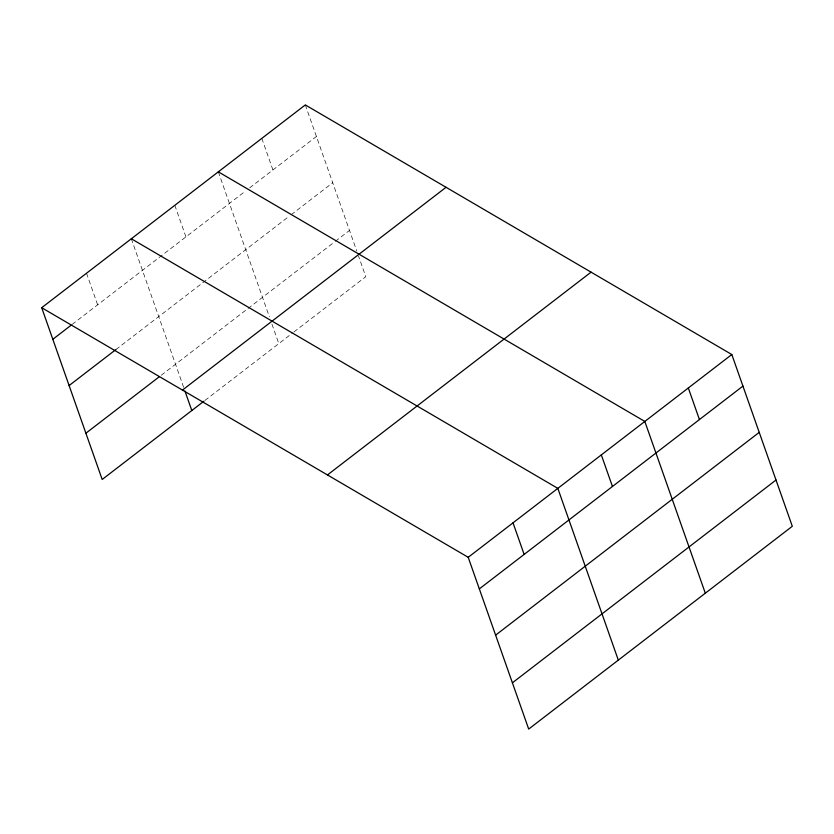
<?xml version="1.0" encoding="UTF-8"?>
<svg xmlns="http://www.w3.org/2000/svg" width="834" height="834" viewBox="0 0 834 834"><rect width="100%" height="100%" fill="white"/><g stroke="black" fill="none" stroke-linecap="round" stroke-linejoin="round"><path stroke-width="0.63" stroke-dasharray="4.17 3.13" d="M72.172 324.405L245.623 190.976M249.668 187.858L316.43 136.505M115.957 349.519L289.221 216.225M291.243 214.672L332.724 182.761M161.264 375.237L334.33 242.1M335.341 241.318L349.509 230.424M204.966 400.414L292.963 332.714M293.975 331.932L365.792 276.69L358.505 255.996M305.307 104.928L356.796 251.117M261.813 138.381L272.937 169.969M218.32 171.846L269.372 316.826M271.947 324.134L278.806 343.608M174.817 205.31L185.94 236.887M131.324 238.764L183.668 387.393M86.517 273.239L97.63 304.817"/><path stroke-width="1.25" d="M41.7 307.715L305.307 104.928L731.814 354.523L792.3 526.285L528.693 729.072L468.208 557.31L41.7 307.715L102.186 479.477L203.955 401.185M52.823 339.292L71.151 325.187M69.107 385.558L115.957 349.519M85.892 433.221L159.231 376.801M182.448 390.083L446.054 187.296M327.46 474.942L591.066 272.155M468.208 557.31L731.814 354.523M479.331 588.898L742.938 386.1M495.615 635.154L759.221 432.366M512.399 682.817L776.006 480.03M218.32 171.846L644.818 421.441L705.314 593.203M131.324 238.764L557.831 488.37L618.317 660.132M688.321 387.987L699.434 419.565M601.324 454.905L612.448 486.483M513.014 522.835L524.138 554.422M184.95 391.052L191.81 410.526"/></g></svg>
